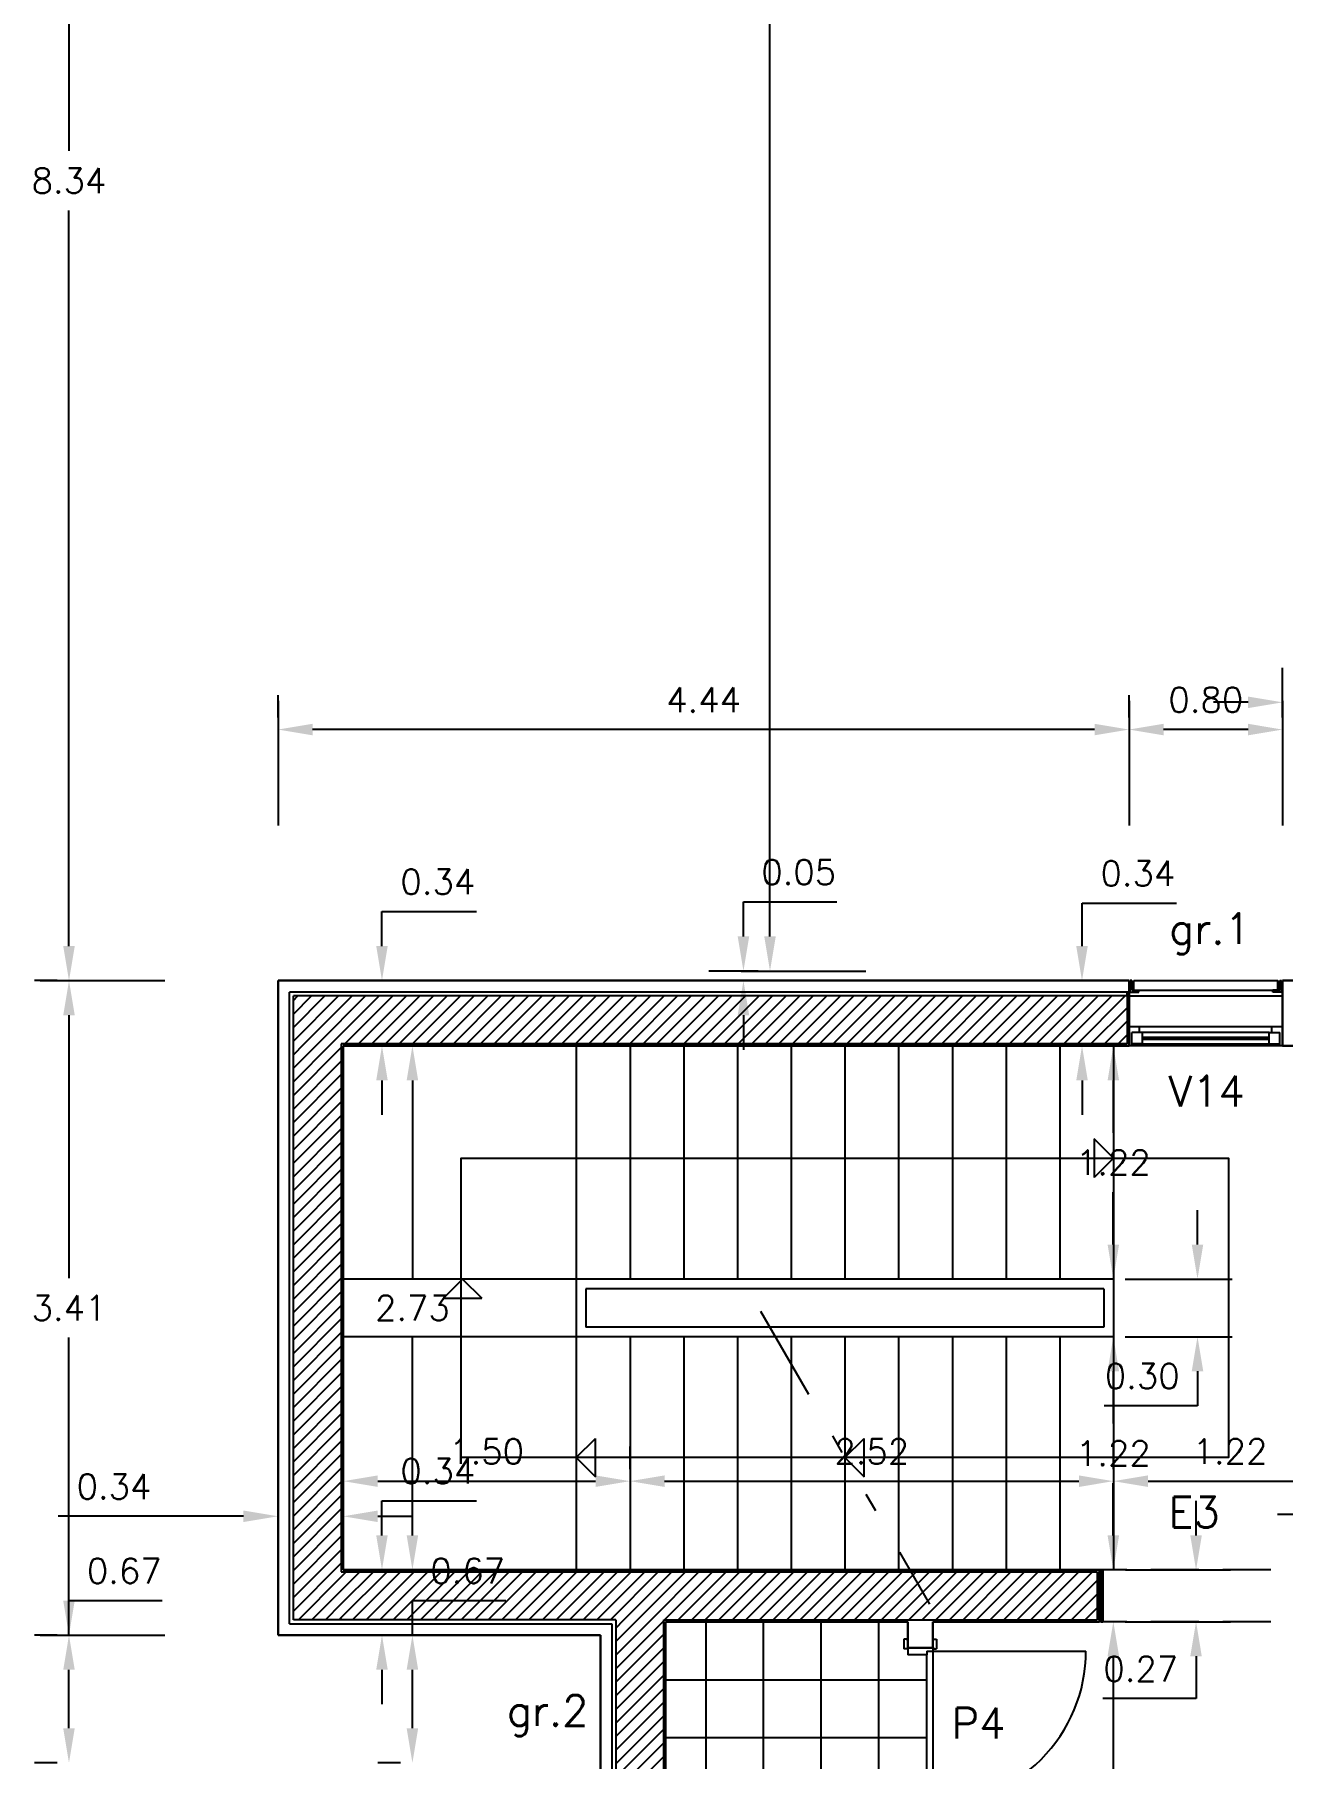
# Model space of a CAD drawing. Extents: x 19.8 to 90.6, y 5.5 to 74.
# Drawn here: x 19.97 to 26.48, y 39.54 to 48.52 of the extents above; entities that cross this region are included whole.
import ezdxf

# ---------------------------------------------------------------- set-up
doc = ezdxf.new("R2010")
doc.units = 0
doc.header["$MEASUREMENT"] = 0
for name, pattern in [('1st floor plan$0$Divide', [1.25, 0.5, -0.25, 0, -0.25, 0, -0.25]), ('1st floor plan$0$Hidden', [0.375, 0.25, -0.125]), ('Default', [0]), ('Solid', [0])]:
    doc.linetypes.add(name, pattern=pattern)
doc.layers.get('DEFPOINTS').update_dxf_attribs({"linetype": 'Solid'})
for name, color, linetype in [('1st floor plan$0$1FIN', 15, 'Continuous'), ('1st floor plan$0$2FIN', 7, 'Continuous'), ('1st floor plan$0$CAIX', 52, 'Continuous'), ('1st floor plan$0$ESTR', 92, 'Continuous'), ('1st floor plan$0$Hatch', 15, 'Continuous'), ('Dimensions (COTAS)', 212, 'Solid'), ('Text O', 212, 'Default'), ('VAO', 132, 'Default'), ('Xref_Plan', 7, 'Continuous')]:
    doc.layers.add(name, color=color, linetype=linetype)
doc.layers.add('1st floor plan$0$Partitions', color=7, linetype='Continuous', lineweight=30)
doc.layers.add('PAVM', color=8, linetype='Continuous', plot=False)
doc.styles.add('Simplex', font='SIMPLEX.SHX')
doc.dimstyles.get("Standard").update_dxf_attribs({"dimtxt": 0.13, "dimasz": 0.18, "dimexe": 0.18, "dimexo": 0.0625, "dimgap": 0.09, "dimtad": 1, "dimtih": 1, "dimtoh": 1, "dimzin": 0, "dimdsep": 46, "dimtxsty": 'Simplex', "dimcen": 0.09, "dimadec": 0, "dimazin": 0, "dimtfac": 1, "dimtofl": 0, "dimtmove": 0, "dimatfit": 3, "dimfxl": 1, "dimtolj": 1, "dimtzin": 0, "dimarcsym": 0})

# ---------------------------------------------------------------- blocks, each defined once
blk = doc.blocks.new('*D83')
at = {"layer": 'DEFPOINTS', "color": 0}
for p in [(23.6671, 43.5921), (23.8055, 43.642), (23.8055, 43.5921)]:
    blk.add_point(p, dxfattribs=at)
at = {"layer": 'Dimensions (COTAS)', "color": 0, "lineweight": -2}
for p, q in [((23.6671, 43.822), (23.6671, 44.002)), ((23.6671, 44.002), (24.1533, 44.002)), ((23.743, 43.642), (23.4871, 43.642)), ((23.743, 43.5921), (23.4871, 43.5921)), ((23.6671, 43.4121), (23.6671, 43.2321))]:
    blk.add_line(p, q, dxfattribs=at)
at = {"layer": 'Dimensions (COTAS)', "color": 0}
for points in [[(23.6371, 43.822), (23.6971, 43.822), (23.6671, 43.642)], [(23.6371, 43.4121), (23.6971, 43.4121), (23.6671, 43.5921)]]:
    blk.add_solid(points, dxfattribs=at)
at = {"layer": 'Dimensions (COTAS)', "color": 0, "insert": (23.9552, 44.157), "char_height": 0.13, "attachment_point": 5, "style": 'Simplex'}
blk.add_mtext('\\A1;0.05', dxfattribs=at)
blk = doc.blocks.new('L')
at = {"color": 0}
blk.add_line((0, 0.15), (0, -0.5), dxfattribs=at)
blk = doc.blocks.new('*D85')
at = {"layer": 'DEFPOINTS', "color": 0}
for p in [(23.076, 40.9845), (25.596, 40.9845), (25.596, 40.9845)]:
    blk.add_point(p, dxfattribs=at)
at = {"layer": 'Dimensions (COTAS)', "color": 0, "lineweight": -2}
for p, q in [((23.076, 41.047), (23.076, 41.1645)), ((25.596, 41.047), (25.596, 41.1645)), ((23.256, 40.9845), (25.416, 40.9845))]:
    blk.add_line(p, q, dxfattribs=at)
at = {"layer": 'Dimensions (COTAS)', "color": 0}
for points in [[(23.256, 41.0145), (23.256, 40.9545), (23.076, 40.9845)], [(25.416, 41.0145), (25.416, 40.9545), (25.596, 40.9845)]]:
    blk.add_solid(points, dxfattribs=at)
at = {"layer": 'Dimensions (COTAS)', "color": 0, "insert": (24.336, 41.1395), "char_height": 0.13, "attachment_point": 5, "style": 'Simplex'}
blk.add_mtext('\\A1;2.52', dxfattribs=at)
blk = doc.blocks.new('*D86')
at = {"layer": 'DEFPOINTS', "color": 0}
for p in [(21.241, 44.9), (21.241, 44.9), (25.6773, 44.9)]:
    blk.add_point(p, dxfattribs=at)
at = {"layer": 'Dimensions (COTAS)', "color": 0, "lineweight": -2}
for p, q in [((21.241, 44.9625), (21.241, 45.08)), ((25.6773, 44.9625), (25.6773, 45.08)), ((25.4973, 44.9), (21.421, 44.9))]:
    blk.add_line(p, q, dxfattribs=at)
at = {"layer": 'Dimensions (COTAS)', "color": 0}
for points in [[(21.421, 44.93), (21.421, 44.87), (21.241, 44.9)], [(25.4973, 44.93), (25.4973, 44.87), (25.6773, 44.9)]]:
    blk.add_solid(points, dxfattribs=at)
at = {"layer": 'Dimensions (COTAS)', "color": 0, "insert": (23.4591, 45.055), "char_height": 0.13, "attachment_point": 5, "style": 'Simplex'}
blk.add_mtext('\\A1;4.44', dxfattribs=at)
blk = doc.blocks.new('*D89')
at = {"layer": 'DEFPOINTS', "color": 0}
for p in [(21.9416, 43.2521), (21.9416, 43.2521), (21.9416, 40.5221)]:
    blk.add_point(p, dxfattribs=at)
at = {"layer": 'Dimensions (COTAS)', "color": 0, "lineweight": -2}
for p, q in [((21.8791, 43.2521), (21.7616, 43.2521)), ((21.9416, 43.0721), (21.9416, 42.0421)), ((21.9416, 40.7021), (21.9416, 41.7321)), ((21.8791, 40.5221), (21.7616, 40.5221))]:
    blk.add_line(p, q, dxfattribs=at)
at = {"layer": 'Dimensions (COTAS)', "color": 0}
for points in [[(21.9116, 43.0721), (21.9716, 43.0721), (21.9416, 43.2521)], [(21.9116, 40.7021), (21.9716, 40.7021), (21.9416, 40.5221)]]:
    blk.add_solid(points, dxfattribs=at)
at = {"layer": 'Dimensions (COTAS)', "color": 0, "insert": (21.9416, 41.8871), "char_height": 0.13, "attachment_point": 5, "style": 'Simplex'}
blk.add_mtext('\\A1;2.73', dxfattribs=at)
blk = doc.blocks.new('*D90')
at = {"layer": 'DEFPOINTS', "color": 0}
for p in [(20.1514, 43.5921), (20.1514, 43.5921), (20.1514, 40.1821)]:
    blk.add_point(p, dxfattribs=at)
at = {"layer": 'Dimensions (COTAS)', "color": 0, "lineweight": -2}
for p, q in [((20.0889, 43.5921), (19.9714, 43.5921)), ((20.1514, 43.4121), (20.1514, 42.0421)), ((20.1514, 40.3621), (20.1514, 41.7321)), ((20.0889, 40.1821), (19.9714, 40.1821))]:
    blk.add_line(p, q, dxfattribs=at)
at = {"layer": 'Dimensions (COTAS)', "color": 0}
for points in [[(20.1214, 43.4121), (20.1814, 43.4121), (20.1514, 43.5921)], [(20.1214, 40.3621), (20.1814, 40.3621), (20.1514, 40.1821)]]:
    blk.add_solid(points, dxfattribs=at)
at = {"layer": 'Dimensions (COTAS)', "color": 0, "insert": (20.1514, 41.8871), "char_height": 0.13, "attachment_point": 5, "style": 'Simplex'}
blk.add_mtext('\\A1;3.41', dxfattribs=at)
blk = doc.blocks.new('*D92')
at = {"layer": 'DEFPOINTS', "color": 0}
for p in [(21.241, 40.9845), (21.581, 40.9845), (21.581, 40.8015)]:
    blk.add_point(p, dxfattribs=at)
at = {"layer": 'Dimensions (COTAS)', "color": 0, "lineweight": -2}
for p, q in [((21.241, 40.922), (21.241, 40.6215)), ((21.581, 40.922), (21.581, 40.6215)), ((21.061, 40.8015), (20.0948, 40.8015)), ((21.761, 40.8015), (21.941, 40.8015))]:
    blk.add_line(p, q, dxfattribs=at)
at = {"layer": 'Dimensions (COTAS)', "color": 0}
for points in [[(21.061, 40.8315), (21.061, 40.7715), (21.241, 40.8015)], [(21.761, 40.8315), (21.761, 40.7715), (21.581, 40.8015)]]:
    blk.add_solid(points, dxfattribs=at)
at = {"layer": 'Dimensions (COTAS)', "color": 0, "insert": (20.386, 40.9565), "char_height": 0.13, "attachment_point": 5, "style": 'Simplex'}
blk.add_mtext('\\A1;0.34', dxfattribs=at)
blk = doc.blocks.new('*D94')
at = {"layer": 'DEFPOINTS', "color": 0}
for p in [(20.1514, 40.1821), (20.1514, 40.1821), (20.1514, 39.5171)]:
    blk.add_point(p, dxfattribs=at)
at = {"layer": 'Dimensions (COTAS)', "color": 0, "lineweight": -2}
for p, q in [((20.1514, 40.1821), (20.1514, 40.3621)), ((20.1514, 40.3621), (20.6376, 40.3621)), ((20.0889, 40.1821), (19.9714, 40.1821)), ((20.1514, 39.6971), (20.1514, 40.0021)), ((20.0889, 39.5171), (19.9714, 39.5171))]:
    blk.add_line(p, q, dxfattribs=at)
at = {"layer": 'Dimensions (COTAS)', "color": 0}
for points in [[(20.1214, 40.0021), (20.1814, 40.0021), (20.1514, 40.1821)], [(20.1214, 39.6971), (20.1814, 39.6971), (20.1514, 39.5171)]]:
    blk.add_solid(points, dxfattribs=at)
at = {"layer": 'Dimensions (COTAS)', "color": 0, "insert": (20.4395, 40.5171), "char_height": 0.13, "attachment_point": 5, "style": 'Simplex'}
blk.add_mtext('\\A1;0.67', dxfattribs=at)
blk = doc.blocks.new('*D97')
at = {"layer": 'DEFPOINTS', "color": 0}
for p in [(21.9416, 40.1821), (21.9416, 40.1821), (21.9416, 39.5171)]:
    blk.add_point(p, dxfattribs=at)
at = {"layer": 'Dimensions (COTAS)', "color": 0, "lineweight": -2}
for p, q in [((21.9416, 40.1821), (21.9416, 40.3621)), ((21.9416, 40.3621), (22.4277, 40.3621)), ((21.8791, 40.1821), (21.7616, 40.1821)), ((21.9416, 39.6971), (21.9416, 40.0021)), ((21.8791, 39.5171), (21.7616, 39.5171))]:
    blk.add_line(p, q, dxfattribs=at)
at = {"layer": 'Dimensions (COTAS)', "color": 0}
for points in [[(21.9116, 40.0021), (21.9716, 40.0021), (21.9416, 40.1821)], [(21.9116, 39.6971), (21.9716, 39.6971), (21.9416, 39.5171)]]:
    blk.add_solid(points, dxfattribs=at)
at = {"layer": 'Dimensions (COTAS)', "color": 0, "insert": (22.2297, 40.5171), "char_height": 0.13, "attachment_point": 5, "style": 'Simplex'}
blk.add_mtext('\\A1;0.67', dxfattribs=at)
blk = doc.blocks.new('*D98')
at = {"layer": 'DEFPOINTS', "color": 0}
for p in [(21.581, 40.9845), (23.076, 40.9845), (23.076, 40.9845)]:
    blk.add_point(p, dxfattribs=at)
at = {"layer": 'Dimensions (COTAS)', "color": 0, "lineweight": -2}
for p, q in [((21.581, 41.047), (21.581, 41.1645)), ((23.076, 41.047), (23.076, 41.1645)), ((21.761, 40.9845), (22.896, 40.9845))]:
    blk.add_line(p, q, dxfattribs=at)
at = {"layer": 'Dimensions (COTAS)', "color": 0}
for points in [[(21.761, 41.0145), (21.761, 40.9545), (21.581, 40.9845)], [(22.896, 41.0145), (22.896, 40.9545), (23.076, 40.9845)]]:
    blk.add_solid(points, dxfattribs=at)
at = {"layer": 'Dimensions (COTAS)', "color": 0, "insert": (22.3285, 41.1395), "char_height": 0.13, "attachment_point": 5, "style": 'Simplex'}
blk.add_mtext('\\A1;1.50', dxfattribs=at)
blk = doc.blocks.new('*D99')
at = {"layer": 'DEFPOINTS', "color": 0}
for p in [(21.7829, 40.5221), (21.9416, 40.5221), (21.9416, 40.1821)]:
    blk.add_point(p, dxfattribs=at)
at = {"layer": 'Dimensions (COTAS)', "color": 0, "lineweight": -2}
for p, q in [((21.7829, 40.7021), (21.7829, 40.8821)), ((21.7829, 40.8821), (22.2753, 40.8821)), ((21.8791, 40.5221), (21.6029, 40.5221)), ((21.8791, 40.1821), (21.6029, 40.1821)), ((21.7829, 40.0021), (21.7829, 39.8221))]:
    blk.add_line(p, q, dxfattribs=at)
at = {"layer": 'Dimensions (COTAS)', "color": 0}
for points in [[(21.7529, 40.7021), (21.8129, 40.7021), (21.7829, 40.5221)], [(21.7529, 40.0021), (21.8129, 40.0021), (21.7829, 40.1821)]]:
    blk.add_solid(points, dxfattribs=at)
at = {"layer": 'Dimensions (COTAS)', "color": 0, "insert": (22.0741, 41.0371), "char_height": 0.13, "attachment_point": 5, "style": 'Simplex'}
blk.add_mtext('\\A1;0.34', dxfattribs=at)
blk = doc.blocks.new('*D100')
at = {"layer": 'DEFPOINTS', "color": 0}
for p in [(20.1514, 51.927), (20.1514, 51.927), (20.1514, 43.5921)]:
    blk.add_point(p, dxfattribs=at)
at = {"layer": 'Dimensions (COTAS)', "color": 0, "lineweight": -2}
for p, q in [((20.0889, 51.927), (19.9714, 51.927)), ((20.1514, 51.747), (20.1514, 47.9146)), ((20.1514, 43.7721), (20.1514, 47.6046)), ((20.0889, 43.5921), (19.9714, 43.5921))]:
    blk.add_line(p, q, dxfattribs=at)
at = {"layer": 'Dimensions (COTAS)', "color": 0}
for points in [[(20.1214, 51.747), (20.1814, 51.747), (20.1514, 51.927)], [(20.1214, 43.7721), (20.1814, 43.7721), (20.1514, 43.5921)]]:
    blk.add_solid(points, dxfattribs=at)
at = {"layer": 'Dimensions (COTAS)', "color": 0, "insert": (20.1514, 47.7596), "char_height": 0.13, "attachment_point": 5, "style": 'Simplex'}
blk.add_mtext('\\A1;8.34', dxfattribs=at)
blk = doc.blocks.new('*D101')
at = {"layer": 'DEFPOINTS', "color": 0}
for p in [(23.8055, 54.2871), (23.8055, 54.2871), (23.8055, 43.642)]:
    blk.add_point(p, dxfattribs=at)
at = {"layer": 'Dimensions (COTAS)', "color": 0, "lineweight": -2}
for p, q in [((23.743, 54.2871), (23.6255, 54.2871)), ((23.8055, 54.1071), (23.8055, 49.1195)), ((23.8055, 43.822), (23.8055, 48.8095)), ((23.868, 43.642), (23.9855, 43.642))]:
    blk.add_line(p, q, dxfattribs=at)
at = {"layer": 'Dimensions (COTAS)', "color": 0}
for points in [[(23.7755, 54.1071), (23.8355, 54.1071), (23.8055, 54.2871)], [(23.7755, 43.822), (23.8355, 43.822), (23.8055, 43.642)]]:
    blk.add_solid(points, dxfattribs=at)
at = {"layer": 'Dimensions (COTAS)', "color": 0, "insert": (23.8055, 48.9645), "char_height": 0.13, "attachment_point": 5, "style": 'Simplex'}
blk.add_mtext('\\A1;10.65', dxfattribs=at)
blk = doc.blocks.new('*D102')
at = {"layer": 'DEFPOINTS', "color": 0}
for p in [(21.7829, 43.5921), (21.9416, 43.5921), (21.9416, 43.2521)]:
    blk.add_point(p, dxfattribs=at)
at = {"layer": 'Dimensions (COTAS)', "color": 0, "lineweight": -2}
for p, q in [((21.7829, 43.7721), (21.7829, 43.9521)), ((21.7829, 43.9521), (22.2753, 43.9521)), ((21.8791, 43.5921), (21.6029, 43.5921)), ((21.8791, 43.2521), (21.6029, 43.2521)), ((21.7829, 43.0721), (21.7829, 42.8921))]:
    blk.add_line(p, q, dxfattribs=at)
at = {"layer": 'Dimensions (COTAS)', "color": 0}
for points in [[(21.7529, 43.7721), (21.8129, 43.7721), (21.7829, 43.5921)], [(21.7529, 43.0721), (21.8129, 43.0721), (21.7829, 43.2521)]]:
    blk.add_solid(points, dxfattribs=at)
at = {"layer": 'Dimensions (COTAS)', "color": 0, "insert": (22.0741, 44.1071), "char_height": 0.13, "attachment_point": 5, "style": 'Simplex'}
blk.add_mtext('\\A1;0.34', dxfattribs=at)
blk = doc.blocks.new('*D105')
at = {"layer": 'DEFPOINTS', "color": 0}
for p in [(25.5952, 41.7371), (25.5952, 41.7371), (25.596, 40.5221)]:
    blk.add_point(p, dxfattribs=at)
at = {"layer": 'Dimensions (COTAS)', "color": 0, "lineweight": -2}
for p, q in [((25.5327, 41.7371), (25.4152, 41.7371)), ((25.5952, 41.5571), (25.5952, 41.2846)), ((25.5952, 40.7021), (25.5952, 40.9746)), ((25.5335, 40.5221), (25.4152, 40.5221))]:
    blk.add_line(p, q, dxfattribs=at)
at = {"layer": 'Dimensions (COTAS)', "color": 0}
for points in [[(25.5652, 41.5571), (25.6252, 41.5571), (25.5952, 41.7371)], [(25.5652, 40.7021), (25.6252, 40.7021), (25.5952, 40.5221)]]:
    blk.add_solid(points, dxfattribs=at)
at = {"layer": 'Dimensions (COTAS)', "color": 0, "insert": (25.5952, 41.1296), "char_height": 0.13, "attachment_point": 5, "style": 'Simplex'}
blk.add_mtext('\\A1;1.22', dxfattribs=at)
blk = doc.blocks.new('*D106')
at = {"layer": 'DEFPOINTS', "color": 0}
for p in [(25.5952, 42.0371), (26.034, 42.0371), (25.5952, 41.7371)]:
    blk.add_point(p, dxfattribs=at)
at = {"layer": 'Dimensions (COTAS)', "color": 0, "lineweight": -2}
for p, q in [((26.034, 42.2171), (26.034, 42.3971)), ((25.6577, 42.0371), (26.214, 42.0371)), ((25.6577, 41.7371), (26.214, 41.7371)), ((26.034, 41.5571), (26.034, 41.3771)), ((26.034, 41.3771), (25.5478, 41.3771))]:
    blk.add_line(p, q, dxfattribs=at)
at = {"layer": 'Dimensions (COTAS)', "color": 0}
for points in [[(26.004, 42.2171), (26.064, 42.2171), (26.034, 42.0371)], [(26.004, 41.5571), (26.064, 41.5571), (26.034, 41.7371)]]:
    blk.add_solid(points, dxfattribs=at)
at = {"layer": 'Dimensions (COTAS)', "color": 0, "insert": (25.7459, 41.5321), "char_height": 0.13, "attachment_point": 5, "style": 'Simplex'}
blk.add_mtext('\\A1;0.30', dxfattribs=at)
blk = doc.blocks.new('*D123')
at = {"layer": 'DEFPOINTS', "color": 0}
for p in [(25.596, 40.9845), (26.811, 40.9845), (26.811, 40.9845)]:
    blk.add_point(p, dxfattribs=at)
at = {"layer": 'Dimensions (COTAS)', "color": 0, "lineweight": -2}
for p, q in [((25.596, 41.047), (25.596, 41.1645)), ((26.811, 41.047), (26.811, 41.1645)), ((25.776, 40.9845), (26.631, 40.9845))]:
    blk.add_line(p, q, dxfattribs=at)
at = {"layer": 'Dimensions (COTAS)', "color": 0}
for points in [[(25.776, 41.0145), (25.776, 40.9545), (25.596, 40.9845)], [(26.631, 41.0145), (26.631, 40.9545), (26.811, 40.9845)]]:
    blk.add_solid(points, dxfattribs=at)
at = {"layer": 'Dimensions (COTAS)', "color": 0, "insert": (26.2035, 41.1395), "char_height": 0.13, "attachment_point": 5, "style": 'Simplex'}
blk.add_mtext('\\A1;1.22', dxfattribs=at)
blk = doc.blocks.new('*D125')
at = {"layer": 'DEFPOINTS', "color": 0}
for p in [(25.5952, 40.2521), (25.5952, 40.2521), (25.5952, 38.0737)]:
    blk.add_point(p, dxfattribs=at)
at = {"layer": 'Dimensions (COTAS)', "color": 0, "lineweight": -2}
for p, q in [((25.5327, 40.2521), (25.4152, 40.2521)), ((25.5952, 40.0721), (25.5952, 39.3179)), ((25.5952, 38.2537), (25.5952, 39.0079)), ((25.5327, 38.0737), (25.4152, 38.0737))]:
    blk.add_line(p, q, dxfattribs=at)
at = {"layer": 'Dimensions (COTAS)', "color": 0}
for points in [[(25.5652, 40.0721), (25.6252, 40.0721), (25.5952, 40.2521)], [(25.5652, 38.2537), (25.6252, 38.2537), (25.5952, 38.0737)]]:
    blk.add_solid(points, dxfattribs=at)
at = {"layer": 'Dimensions (COTAS)', "color": 0, "insert": (25.5952, 39.1629), "char_height": 0.13, "attachment_point": 5, "style": 'Simplex'}
blk.add_mtext('\\A1;2.18', dxfattribs=at)
blk = doc.blocks.new('PD80-13')
at = {"color": 0}
for p, q in [((0, 0), (0, 0.7989)), ((1.6, 0), (1.6, 0.7989)), ((-0.0619, 0.005), (-0.0619, 0.02)), ((-0.0619, 0.02), (-0.0119, 0.02)), ((-0.0619, 0.005), (-0.0569, 0.005)), ((-0.0569, 0), (-0.0569, 0.005)), ((-0.0169, 0), (-0.0169, 0.005)), ((-0.0169, 0.005), (-0.0119, 0.005)), ((-0.0169, 0), (0, 0)), ((-0.0119, 0.005), (-0.0119, 0.02)), ((0, -0.03), (0, 0)), ((0, 0), (0.8, 0)), ((1.6, 0), (0.8, 0)), ((1.6, -0.03), (1.6, 0)), ((1.6169, 0), (1.6, 0)), ((1.6619, 0.02), (1.6119, 0.02)), ((1.6119, 0.005), (1.6119, 0.02)), ((1.6169, 0.005), (1.6119, 0.005)), ((1.6169, 0), (1.6169, 0.005)), ((1.6619, 0.005), (1.6569, 0.005)), ((1.6569, 0), (1.6569, 0.005)), ((1.6619, 0.005), (1.6619, 0.02)), ((0, -0.03), (0.02, -0.03)), ((0.02, -0.03), (0.02, -0.13)), ((0.8, -0.03), (0.02, -0.03)), ((0.8, 0), (0.8, -0.03)), ((0.8, 0), (0.8, -0.03)), ((0.8, -0.03), (1.58, -0.03)), ((1.58, -0.03), (1.58, -0.13)), ((1.6, -0.03), (1.58, -0.03)), ((-0.0619, -0.135), (-0.0619, -0.15)), ((-0.0619, -0.135), (-0.0569, -0.135)), ((-0.0619, -0.15), (-0.0119, -0.15)), ((-0.0569, -0.13), (-0.0569, -0.135)), ((-0.0169, -0.13), (-0.0169, -0.135)), ((-0.0169, -0.13), (0.02, -0.13)), ((-0.0169, -0.135), (-0.0119, -0.135)), ((-0.0119, -0.135), (-0.0119, -0.15)), ((1.6169, -0.13), (1.58, -0.13)), ((1.6169, -0.135), (1.6119, -0.135)), ((1.6119, -0.135), (1.6119, -0.15)), ((1.6619, -0.15), (1.6119, -0.15)), ((1.6169, -0.13), (1.6169, -0.135)), ((1.6569, -0.13), (1.6569, -0.135)), ((1.6619, -0.135), (1.6569, -0.135)), ((1.6619, -0.135), (1.6619, -0.15))]:
    blk.add_line(p, q, dxfattribs=at)
for centre, start, end in [((0, 0), 360, 90), ((1.6, 0), 90, 180)]:
    blk.add_arc(centre, 0.7989, start, end, dxfattribs=at)
blk = doc.blocks.new('*D126')
at = {"layer": 'DEFPOINTS', "color": 0}
for p in [(25.596, 40.5221), (26.0264, 40.5221), (25.5952, 40.2521)]:
    blk.add_point(p, dxfattribs=at)
at = {"layer": 'Dimensions (COTAS)', "color": 0, "lineweight": -2}
for p, q in [((26.0264, 40.7021), (26.0264, 40.8821)), ((25.6585, 40.5221), (26.2064, 40.5221)), ((25.6577, 40.2521), (26.2064, 40.2521)), ((26.0264, 40.0721), (26.0264, 39.8516)), ((26.0264, 39.8516), (25.5403, 39.8516))]:
    blk.add_line(p, q, dxfattribs=at)
at = {"layer": 'Dimensions (COTAS)', "color": 0}
for points in [[(25.9964, 40.7021), (26.0564, 40.7021), (26.0264, 40.5221)], [(25.9964, 40.0721), (26.0564, 40.0721), (26.0264, 40.2521)]]:
    blk.add_solid(points, dxfattribs=at)
at = {"layer": 'Dimensions (COTAS)', "color": 0, "insert": (25.7384, 40.0066), "char_height": 0.13, "attachment_point": 5, "style": 'Simplex'}
blk.add_mtext('\\A1;0.27', dxfattribs=at)
blk = doc.blocks.new('*D130')
at = {"layer": 'DEFPOINTS', "color": 0}
for p in [(26.811, 40.9845), (27.071, 40.9845), (27.071, 40.8113)]:
    blk.add_point(p, dxfattribs=at)
at = {"layer": 'Dimensions (COTAS)', "color": 0, "lineweight": -2}
for p, q in [((26.811, 40.922), (26.811, 40.6313)), ((27.071, 40.922), (27.071, 40.6313)), ((26.631, 40.8113), (26.451, 40.8113)), ((27.251, 40.8113), (28.211, 40.8113))]:
    blk.add_line(p, q, dxfattribs=at)
at = {"layer": 'Dimensions (COTAS)', "color": 0}
for points in [[(26.631, 40.8413), (26.631, 40.7813), (26.811, 40.8113)], [(27.251, 40.8413), (27.251, 40.7813), (27.071, 40.8113)]]:
    blk.add_solid(points, dxfattribs=at)
at = {"layer": 'Dimensions (COTAS)', "color": 0, "insert": (27.926, 40.9663), "char_height": 0.13, "attachment_point": 5, "style": 'Simplex'}
blk.add_mtext('\\A1;0.26', dxfattribs=at)
blk = doc.blocks.new('*D153')
at = {"layer": 'DEFPOINTS', "color": 0}
for p in [(25.6773, 44.9), (25.6773, 44.9), (26.4773, 44.9)]:
    blk.add_point(p, dxfattribs=at)
at = {"layer": 'Dimensions (COTAS)', "color": 0, "lineweight": -2}
for p, q in [((25.6773, 44.9625), (25.6773, 45.08)), ((26.4773, 44.9625), (26.4773, 45.08)), ((26.2973, 44.9), (25.8573, 44.9))]:
    blk.add_line(p, q, dxfattribs=at)
at = {"layer": 'Dimensions (COTAS)', "color": 0}
for points in [[(25.8573, 44.93), (25.8573, 44.87), (25.6773, 44.9)], [(26.2973, 44.93), (26.2973, 44.87), (26.4773, 44.9)]]:
    blk.add_solid(points, dxfattribs=at)
at = {"layer": 'Dimensions (COTAS)', "color": 0, "insert": (26.0773, 45.055), "char_height": 0.13, "attachment_point": 5, "style": 'Simplex'}
blk.add_mtext('\\A1;0.80', dxfattribs=at)
blk = doc.blocks.new('*D154')
at = {"layer": 'DEFPOINTS', "color": 0}
for p in [(26.4773, 45.0419), (26.4773, 44.9), (28.7266, 44.9)]:
    blk.add_point(p, dxfattribs=at)
at = {"layer": 'Dimensions (COTAS)', "color": 0, "lineweight": -2}
for p, q in [((26.4773, 44.9625), (26.4773, 45.2219)), ((28.7266, 44.9625), (28.7266, 45.2219)), ((26.2973, 45.0419), (26.1173, 45.0419)), ((28.9066, 45.0419), (29.0866, 45.0419))]:
    blk.add_line(p, q, dxfattribs=at)
at = {"layer": 'Dimensions (COTAS)', "color": 0}
for points in [[(26.2973, 45.0719), (26.2973, 45.0119), (26.4773, 45.0419)], [(28.9066, 45.0719), (28.9066, 45.0119), (28.7266, 45.0419)]]:
    blk.add_solid(points, dxfattribs=at)
at = {"layer": 'Dimensions (COTAS)', "color": 0, "insert": (26.8709, 45.1969), "char_height": 0.13, "attachment_point": 5, "style": 'Simplex'}
blk.add_mtext('\\A1;2.25', dxfattribs=at)
blk = doc.blocks.new('*D155')
at = {"layer": 'DEFPOINTS', "color": 0}
for p in [(25.5952, 43.2521), (25.5952, 43.2521), (25.5952, 42.0371)]:
    blk.add_point(p, dxfattribs=at)
at = {"layer": 'Dimensions (COTAS)', "color": 0, "lineweight": -2}
for p, q in [((25.5327, 43.2521), (25.4152, 43.2521)), ((25.5952, 43.0721), (25.5952, 42.7996)), ((25.5952, 42.2171), (25.5952, 42.4896)), ((25.5327, 42.0371), (25.4152, 42.0371))]:
    blk.add_line(p, q, dxfattribs=at)
at = {"layer": 'Dimensions (COTAS)', "color": 0}
for points in [[(25.5652, 43.0721), (25.6252, 43.0721), (25.5952, 43.2521)], [(25.5652, 42.2171), (25.6252, 42.2171), (25.5952, 42.0371)]]:
    blk.add_solid(points, dxfattribs=at)
at = {"layer": 'Dimensions (COTAS)', "color": 0, "insert": (25.5952, 42.6446), "char_height": 0.13, "attachment_point": 5, "style": 'Simplex'}
blk.add_mtext('\\A1;1.22', dxfattribs=at)
blk = doc.blocks.new('*D156')
at = {"layer": 'DEFPOINTS', "color": 0}
for p in [(25.432, 43.5921), (25.5952, 43.5921), (25.5952, 43.2521)]:
    blk.add_point(p, dxfattribs=at)
at = {"layer": 'Dimensions (COTAS)', "color": 0, "lineweight": -2}
for p, q in [((25.432, 43.7721), (25.432, 43.9954)), ((25.432, 43.9954), (25.9244, 43.9954)), ((25.5327, 43.5921), (25.252, 43.5921)), ((25.5327, 43.2521), (25.252, 43.2521)), ((25.432, 43.0721), (25.432, 42.8921))]:
    blk.add_line(p, q, dxfattribs=at)
at = {"layer": 'Dimensions (COTAS)', "color": 0}
for points in [[(25.402, 43.7721), (25.462, 43.7721), (25.432, 43.5921)], [(25.402, 43.0721), (25.462, 43.0721), (25.432, 43.2521)]]:
    blk.add_solid(points, dxfattribs=at)
at = {"layer": 'Dimensions (COTAS)', "color": 0, "insert": (25.7232, 44.1504), "char_height": 0.13, "attachment_point": 5, "style": 'Simplex'}
blk.add_mtext('\\A1;0.34', dxfattribs=at)
blk = doc.blocks.new('*X436')
at = {"color": 0, "linetype": 'ByBlock'}
for p, q in [((-25.0173, -2.8849), (-24.7792, -2.6468)), ((-25.0173, -2.8141), (-24.8499, -2.6468)), ((-25.0173, -2.7434), (-24.9206, -2.6468)), ((-25.0173, -2.6727), (-24.9913, -2.6468)), ((-24.9585, -2.8968), (-24.7085, -2.6468)), ((-24.8878, -2.8968), (-24.6378, -2.6468)), ((-24.8171, -2.8968), (-24.5671, -2.6468)), ((-24.7464, -2.8968), (-24.4964, -2.6468)), ((-24.6757, -2.8968), (-24.4257, -2.6468)), ((-24.605, -2.8968), (-24.355, -2.6468)), ((-24.5342, -2.8968), (-24.2842, -2.6468)), ((-24.4635, -2.8968), (-24.2135, -2.6468)), ((-24.3928, -2.8968), (-24.1428, -2.6468)), ((-24.3221, -2.8968), (-24.0721, -2.6468)), ((-24.2514, -2.8968), (-24.0014, -2.6468)), ((-24.1807, -2.8968), (-23.9307, -2.6468)), ((-24.11, -2.8968), (-23.86, -2.6468)), ((-24.0393, -2.8968), (-23.7893, -2.6468)), ((-23.9686, -2.8968), (-23.7186, -2.6468)), ((-23.8978, -2.8968), (-23.6478, -2.6468)), ((-23.8271, -2.8968), (-23.5771, -2.6468)), ((-23.7564, -2.8968), (-23.5064, -2.6468)), ((-23.6857, -2.8968), (-23.4357, -2.6468)), ((-23.615, -2.8968), (-23.365, -2.6468)), ((-23.5443, -2.8968), (-23.2943, -2.6468)), ((-23.4736, -2.8968), (-23.2236, -2.6468)), ((-23.4029, -2.8968), (-23.1529, -2.6468)), ((-23.3322, -2.8968), (-23.0822, -2.6468)), ((-23.2615, -2.8968), (-23.0115, -2.6468)), ((-23.1907, -2.8968), (-22.9407, -2.6468)), ((-23.12, -2.8968), (-22.87, -2.6468)), ((-23.0493, -2.8968), (-22.7993, -2.6468)), ((-22.9786, -2.8968), (-22.7286, -2.6468)), ((-22.9079, -2.8968), (-22.6579, -2.6468)), ((-22.8372, -2.8968), (-22.5872, -2.6468)), ((-22.7665, -2.8968), (-22.5165, -2.6468)), ((-22.6958, -2.8968), (-22.4458, -2.6468)), ((-22.6251, -2.8968), (-22.3751, -2.6468)), ((-22.5543, -2.8968), (-22.3043, -2.6468)), ((-22.4836, -2.8968), (-22.2336, -2.6468)), ((-22.4129, -2.8968), (-22.1629, -2.6468)), ((-22.3422, -2.8968), (-22.0922, -2.6468)), ((-22.2715, -2.8968), (-22.0215, -2.6468)), ((-22.2008, -2.8968), (-21.9508, -2.6468)), ((-22.1301, -2.8968), (-21.8801, -2.6468)), ((-22.0594, -2.8968), (-21.8094, -2.6468)), ((-21.9887, -2.8968), (-21.7387, -2.6468)), ((-21.918, -2.8968), (-21.668, -2.6468)), ((-21.8472, -2.8968), (-21.5972, -2.6468)), ((-21.7765, -2.8968), (-21.5265, -2.6468)), ((-21.7058, -2.8968), (-21.4558, -2.6468)), ((-21.6351, -2.8968), (-21.3851, -2.6468)), ((-21.5644, -2.8968), (-21.3144, -2.6468)), ((-21.4937, -2.8968), (-21.2437, -2.6468)), ((-21.423, -2.8968), (-21.173, -2.6468)), ((-21.3523, -2.8968), (-21.1023, -2.6468)), ((-21.2816, -2.8968), (-21.0773, -2.6925)), ((-21.2108, -2.8968), (-21.0773, -2.7632)), ((-21.1401, -2.8968), (-21.0773, -2.8339))]:
    blk.add_line(p, q, dxfattribs=at)
blk = doc.blocks.new('*X434')
at = {"color": 0, "linetype": 'ByBlock'}
for p, q in [((-25.2673, 0.1178), (-25.0319, 0.3532)), ((-25.2673, 0.1886), (-25.1026, 0.3532)), ((-25.2673, 0.2593), (-25.1733, 0.3532)), ((-25.2673, 0.33), (-25.244, 0.3532)), ((-25.2112, 0.1032), (-24.9612, 0.3532)), ((-25.1405, 0.1032), (-24.8905, 0.3532)), ((-25.0698, 0.1032), (-24.8198, 0.3532)), ((-24.9991, 0.1032), (-24.7491, 0.3532)), ((-24.9284, 0.1032), (-24.6784, 0.3532)), ((-24.8576, 0.1032), (-24.6076, 0.3532)), ((-24.7869, 0.1032), (-24.5369, 0.3532)), ((-24.7162, 0.1032), (-24.4662, 0.3532)), ((-24.6455, 0.1032), (-24.3955, 0.3532)), ((-24.5748, 0.1032), (-24.3248, 0.3532)), ((-24.5041, 0.1032), (-24.2541, 0.3532)), ((-24.4334, 0.1032), (-24.1834, 0.3532)), ((-24.3627, 0.1032), (-24.1127, 0.3532)), ((-24.292, 0.1032), (-24.042, 0.3532)), ((-24.2212, 0.1032), (-23.9712, 0.3532)), ((-24.1505, 0.1032), (-23.9005, 0.3532)), ((-24.0798, 0.1032), (-23.8298, 0.3532)), ((-24.0091, 0.1032), (-23.7591, 0.3532)), ((-23.9384, 0.1032), (-23.6884, 0.3532)), ((-23.8677, 0.1032), (-23.6177, 0.3532)), ((-23.797, 0.1032), (-23.547, 0.3532)), ((-23.7263, 0.1032), (-23.4763, 0.3532)), ((-23.6556, 0.1032), (-23.4056, 0.3532)), ((-23.5848, 0.1032), (-23.3348, 0.3532)), ((-23.5141, 0.1032), (-23.2641, 0.3532)), ((-23.4434, 0.1032), (-23.1934, 0.3532)), ((-23.3727, 0.1032), (-23.1227, 0.3532)), ((-23.302, 0.1032), (-23.052, 0.3532)), ((-23.2313, 0.1032), (-22.9813, 0.3532)), ((-23.1606, 0.1032), (-22.9106, 0.3532)), ((-23.0899, 0.1032), (-22.8399, 0.3532)), ((-23.0192, 0.1032), (-22.7692, 0.3532)), ((-22.9485, 0.1032), (-22.6985, 0.3532)), ((-22.8777, 0.1032), (-22.6277, 0.3532)), ((-22.807, 0.1032), (-22.557, 0.3532)), ((-22.7363, 0.1032), (-22.4863, 0.3532)), ((-22.6656, 0.1032), (-22.4156, 0.3532)), ((-22.5949, 0.1032), (-22.3449, 0.3532)), ((-22.5242, 0.1032), (-22.2742, 0.3532)), ((-22.4535, 0.1032), (-22.2035, 0.3532)), ((-22.3828, 0.1032), (-22.1328, 0.3532)), ((-22.3121, 0.1032), (-22.0621, 0.3532)), ((-22.2413, 0.1032), (-21.9913, 0.3532)), ((-22.1706, 0.1032), (-21.9206, 0.3532)), ((-22.0999, 0.1032), (-21.8499, 0.3532)), ((-22.0292, 0.1032), (-21.7792, 0.3532)), ((-21.9585, 0.1032), (-21.7085, 0.3532)), ((-21.8878, 0.1032), (-21.6378, 0.3532)), ((-21.8171, 0.1032), (-21.5671, 0.3532)), ((-21.7464, 0.1032), (-21.4964, 0.3532)), ((-21.6757, 0.1032), (-21.4257, 0.3532)), ((-21.605, 0.1032), (-21.355, 0.3532)), ((-21.5342, 0.1032), (-21.2842, 0.3532)), ((-21.4635, 0.1032), (-21.2135, 0.3532)), ((-21.3928, 0.1032), (-21.1428, 0.3532)), ((-21.3221, 0.1032), (-21.0721, 0.3532)), ((-21.2514, 0.1032), (-21.0014, 0.3532)), ((-21.1807, 0.1032), (-20.9307, 0.3532)), ((-21.11, 0.1032), (-20.921, 0.2922)), ((-21.0393, 0.1032), (-20.921, 0.2215)), ((-20.9686, 0.1032), (-20.921, 0.1507))]:
    blk.add_line(p, q, dxfattribs=at)
blk = doc.blocks.new('*X435')
at = {"color": 0, "linetype": 'ByBlock'}
for p, q in [((-25.2673, -0.0943), (-25.0698, 0.1032)), ((-25.2673, -0.0236), (-25.1405, 0.1032)), ((-25.2673, 0.0471), (-25.2112, 0.1032)), ((-25.2673, -0.165), (-25.0173, 0.085)), ((-25.2673, -0.2357), (-25.0173, 0.0143)), ((-25.2673, -0.3064), (-25.0173, -0.0564)), ((-25.2673, -0.3771), (-25.0173, -0.1271)), ((-25.2673, -0.4478), (-25.0173, -0.1978)), ((-25.2673, -0.5186), (-25.0173, -0.2686)), ((-25.2673, -0.5893), (-25.0173, -0.3393)), ((-25.2673, -0.66), (-25.0173, -0.41)), ((-25.2673, -0.7307), (-25.0173, -0.4807)), ((-25.2673, -0.8014), (-25.0173, -0.5514)), ((-25.2673, -0.8721), (-25.0173, -0.6221)), ((-25.2673, -0.9428), (-25.0173, -0.6928)), ((-25.2673, -1.0135), (-25.0173, -0.7635)), ((-25.2673, -1.0842), (-25.0173, -0.8342)), ((-25.2673, -1.155), (-25.0173, -0.905)), ((-25.2673, -1.2257), (-25.0173, -0.9757)), ((-25.2673, -1.2964), (-25.0173, -1.0464)), ((-25.2673, -1.3671), (-25.0173, -1.1171)), ((-25.2673, -1.4378), (-25.0173, -1.1878)), ((-25.2673, -1.5085), (-25.0173, -1.2585)), ((-25.2673, -1.5792), (-25.0173, -1.3292)), ((-25.2673, -1.6499), (-25.0173, -1.3999)), ((-25.2673, -1.7206), (-25.0173, -1.4706)), ((-25.2673, -1.7913), (-25.0173, -1.5413)), ((-25.2673, -1.8621), (-25.0173, -1.6121)), ((-25.2673, -1.9328), (-25.0173, -1.6828)), ((-25.2673, -2.0035), (-25.0173, -1.7535)), ((-25.2673, -2.0742), (-25.0173, -1.8242)), ((-25.2673, -2.1449), (-25.0173, -1.8949)), ((-25.2673, -2.2156), (-25.0173, -1.9656)), ((-25.2673, -2.2863), (-25.0173, -2.0363)), ((-25.2673, -2.357), (-25.0173, -2.107)), ((-25.2673, -2.4277), (-25.0173, -2.1777)), ((-25.2673, -2.4985), (-25.0173, -2.2485)), ((-25.2673, -2.5692), (-25.0173, -2.3192)), ((-25.2673, -2.6399), (-25.0173, -2.3899)), ((-25.2673, -2.7106), (-25.0173, -2.4606)), ((-25.2673, -2.7813), (-25.0173, -2.5313)), ((-25.2673, -2.852), (-25.0173, -2.602)), ((-25.2413, -2.8968), (-25.0173, -2.6727)), ((-25.1706, -2.8968), (-25.0173, -2.7434)), ((-25.0999, -2.8968), (-25.0173, -2.8141)), ((-25.0292, -2.8968), (-25.0173, -2.8849))]:
    blk.add_line(p, q, dxfattribs=at)
blk = doc.blocks.new('*X437')
at = {"color": 0, "linetype": 'ByBlock'}
for p, q in [((-23.5869, -3.0808), (-23.4029, -2.8968)), ((-23.5869, -3.0101), (-23.4736, -2.8968)), ((-23.5869, -2.9394), (-23.5443, -2.8968)), ((-23.5869, -3.1515), (-23.3369, -2.9015)), ((-23.5869, -3.2222), (-23.3369, -2.9722)), ((-23.5869, -3.293), (-23.3369, -3.043)), ((-23.5869, -3.3637), (-23.3369, -3.1137)), ((-23.5869, -3.4344), (-23.3369, -3.1844)), ((-23.5869, -3.5051), (-23.3369, -3.2551)), ((-23.5869, -3.5758), (-23.3369, -3.3258)), ((-23.5869, -3.6465), (-23.3369, -3.3965)), ((-23.5869, -3.7172), (-23.3369, -3.4672)), ((-23.6569, -3.8579), (-23.3369, -3.5379)), ((-23.6569, -3.9286), (-23.3369, -3.6086)), ((-23.6293, -3.9718), (-23.3369, -3.6794)), ((-23.6569, -3.7872), (-23.5915, -3.7218)), ((-23.5586, -3.9718), (-23.3369, -3.7501)), ((-23.4879, -3.9718), (-23.3369, -3.8208)), ((-23.4172, -3.9718), (-23.3369, -3.8915)), ((-23.3465, -3.9718), (-23.3369, -3.9622))]:
    blk.add_line(p, q, dxfattribs=at)
blk = doc.blocks.new('1st floor plan')
at = {"layer": '1st floor plan$0$1FIN'}
for p, q in [((25.6923, 43.5921), (25.6823, 43.5921)), ((25.6823, 43.5321), (25.6823, 43.5921)), ((25.6923, 43.5421), (25.6923, 43.5921)), ((25.7023, 43.5921), (26.4523, 43.5921)), ((25.7023, 43.5421), (25.7023, 43.5921)), ((26.4523, 43.5421), (26.4523, 43.5921)), ((26.4623, 43.5421), (26.4623, 43.5921)), ((26.4623, 43.5921), (26.4723, 43.5921)), ((26.4723, 43.5321), (26.4723, 43.5921)), ((25.6823, 43.5321), (25.7273, 43.5321)), ((25.6923, 43.5421), (25.7273, 43.5421)), ((25.7273, 43.5421), (26.4273, 43.5421)), ((25.7273, 43.5321), (25.7273, 43.5421)), ((26.4273, 43.5321), (26.4273, 43.5421)), ((26.4623, 43.5421), (26.4273, 43.5421)), ((26.4723, 43.5321), (26.4273, 43.5321)), ((25.521, 40.5221), (25.521, 40.2521)), ((25.531, 40.5221), (25.531, 40.2521))]:
    blk.add_line(p, q, dxfattribs=at)
at = {"layer": '1st floor plan$0$1FIN', "linetype": '1st floor plan$0$Hidden'}
for p, q in [((26.791, 40.5221), (25.541, 40.5221)), ((26.791, 40.2521), (25.541, 40.2521))]:
    blk.add_line(p, q, dxfattribs=at)
at = {"layer": '1st floor plan$0$2FIN'}
for p, q in [((25.6773, 43.5321), (21.301, 43.5321)), ((21.301, 40.2421), (21.301, 43.5321)), ((25.6673, 43.5121), (25.6673, 43.5321)), ((25.6773, 43.5121), (26.4773, 43.5121)), ((22.796, 43.2521), (22.796, 41.7371)), ((23.076, 43.2521), (23.076, 42.0371)), ((23.356, 43.2521), (23.356, 42.0371)), ((23.636, 43.2521), (23.636, 42.0371)), ((23.916, 43.2521), (23.916, 42.0371)), ((24.196, 43.2521), (24.196, 42.0371)), ((24.476, 43.2521), (24.476, 42.0371)), ((24.756, 43.2521), (24.756, 42.0371)), ((25.036, 43.2521), (25.036, 42.0371)), ((25.316, 43.2521), (25.316, 42.0371)), ((25.596, 43.2521), (25.596, 42.0371)), ((25.496, 42.7671), (25.496, 42.5671)), ((25.596, 42.6671), (25.496, 42.7671)), ((25.596, 42.6671), (25.496, 42.5671)), ((22.796, 42.0371), (21.581, 42.0371)), ((22.2035, 42.0371), (22.1035, 41.9371)), ((22.2035, 42.0371), (22.3035, 41.9371)), ((25.596, 42.0371), (22.796, 42.0371)), ((25.596, 42.0371), (25.596, 41.7371)), ((25.546, 41.9871), (22.846, 41.9871)), ((22.846, 41.9871), (22.846, 41.7871)), ((25.546, 41.9871), (25.546, 41.7871)), ((22.1035, 41.9371), (22.3035, 41.9371)), ((25.546, 41.7871), (22.846, 41.7871)), ((22.796, 41.7371), (21.581, 41.7371)), ((25.596, 41.7371), (22.796, 41.7371)), ((22.796, 41.7371), (22.796, 40.5221)), ((23.076, 41.7371), (23.076, 40.5221)), ((23.356, 41.7371), (23.356, 40.5221)), ((23.636, 41.7371), (23.636, 40.5221)), ((23.916, 41.7371), (23.916, 40.5221)), ((24.196, 41.7371), (24.196, 40.5221)), ((24.476, 41.7371), (24.476, 40.5221)), ((24.756, 41.7371), (24.756, 40.5221)), ((25.036, 41.7371), (25.036, 40.5221)), ((25.316, 41.7371), (25.316, 40.5221)), ((25.596, 41.7371), (25.596, 40.5221)), ((22.796, 41.1071), (22.896, 41.2071)), ((22.896, 41.0071), (22.896, 41.2071)), ((24.196, 41.1071), (24.296, 41.2071)), ((24.296, 41.0071), (24.296, 41.2071)), ((22.796, 41.1071), (22.896, 41.0071)), ((24.196, 41.1071), (24.296, 41.0071)), ((21.301, 40.2421), (22.9814, 40.2421)), ((22.9814, 40.2421), (22.9814, 39.4371))]:
    blk.add_line(p, q, dxfattribs=at)
at = {"layer": '1st floor plan$0$2FIN', "linetype": '1st floor plan$0$Divide'}
blk.add_line((23.7555, 41.8702), (24.6366, 40.3441), dxfattribs=at)
at = {"layer": '1st floor plan$0$2FIN'}
blk.add_lwpolyline([(22.196, 41.1071), (22.196, 42.6671), (26.196, 42.6671), (26.196, 41.1071)], close=True, dxfattribs=at)
at = {"layer": '1st floor plan$0$CAIX'}
for p, q in [((26.4773, 43.3521), (25.6773, 43.3521)), ((25.6923, 43.2521), (25.6923, 43.3221)), ((25.7473, 43.3221), (25.6923, 43.3221)), ((25.7323, 43.3221), (25.7323, 43.3521)), ((25.7473, 43.2621), (25.7473, 43.3221)), ((26.4073, 43.3221), (25.7473, 43.3221)), ((25.7473, 43.2971), (26.4073, 43.2971)), ((26.4073, 43.3221), (26.4623, 43.3221)), ((26.4073, 43.2621), (26.4073, 43.3221)), ((26.4223, 43.3221), (26.4223, 43.3521)), ((26.4623, 43.2521), (26.4623, 43.3221)), ((26.4773, 43.2521), (25.6773, 43.2521)), ((25.7473, 43.2621), (25.6923, 43.2621)), ((25.7473, 43.2871), (26.4073, 43.2871)), ((25.7473, 43.2621), (26.4073, 43.2621)), ((26.4073, 43.2621), (26.4623, 43.2621))]:
    blk.add_line(p, q, dxfattribs=at)
at = {"layer": '1st floor plan$0$ESTR'}
for p, q in [((25.6673, 43.5121), (21.321, 43.5121)), ((21.321, 40.2621), (21.321, 43.5121)), ((25.6673, 43.5121), (25.6673, 43.2621)), ((25.6673, 43.2621), (21.571, 43.2621)), ((21.571, 43.2621), (21.571, 40.5121)), ((21.571, 40.5121), (25.511, 40.5121)), ((25.511, 40.5121), (25.511, 40.2621)), ((23.0014, 40.2621), (21.321, 40.2621)), ((23.0014, 40.2621), (23.0014, 39.4371)), ((23.2514, 40.2621), (25.511, 40.2621)), ((23.2514, 39.1871), (23.2514, 40.2621))]:
    blk.add_line(p, q, dxfattribs=at)
at = {"layer": '1st floor plan$0$Partitions'}
for p, q in [((25.6773, 43.5921), (21.241, 43.5921)), ((21.241, 40.1821), (21.241, 43.5921)), ((25.6773, 43.5921), (25.6773, 43.2521)), ((26.4773, 43.5921), (29.5264, 43.5921)), ((26.4773, 43.5921), (26.4773, 43.2521)), ((21.581, 43.2521), (25.6773, 43.2521)), ((21.581, 40.5221), (21.581, 43.2521)), ((26.4773, 43.2521), (28.8164, 43.2521)), ((25.521, 40.5221), (21.581, 40.5221)), ((25.531, 40.5221), (25.541, 40.5221)), ((25.541, 40.5221), (25.541, 40.2521)), ((23.2614, 40.2521), (24.5237, 40.2521)), ((23.2614, 39.1771), (23.2614, 40.2521)), ((24.5237, 40.1165), (24.5237, 40.2521)), ((24.6537, 40.2521), (25.521, 40.2521)), ((24.6537, 40.1165), (24.6537, 40.2521)), ((25.531, 40.2521), (25.541, 40.2521)), ((21.241, 40.1821), (22.9214, 40.1821)), ((22.9214, 40.1821), (22.9214, 39.1771)), ((24.6537, 40.1165), (24.5237, 40.1165))]:
    blk.add_line(p, q, dxfattribs=at)
at = {"layer": '1st floor plan$0$Hatch', "linetype": 'ByBlock'}
for name in ['*X434', '*X435', '*X436', '*X437']:
    blk.add_blockref(name, (46.5883, 43.1589), dxfattribs=at)

msp = doc.modelspace()

# ---------------------------------------------------------------- linework, layer by layer
at = {"layer": 'PAVM'}
for p, q in [((23.4706, 40.2521), (23.4706, 38.0996)), ((23.7706, 40.2521), (23.7706, 38.0996)), ((24.0706, 40.2521), (24.0706, 38.0996)), ((24.3706, 40.2521), (24.3706, 38.0996)), ((23.2614, 39.9499), (24.6237, 39.9499)), ((23.2614, 39.6499), (24.6237, 39.6499))]:
    msp.add_line(p, q, dxfattribs=at)

# ---------------------------------------------------------------- block references
at = {"layer": 'Dimensions (COTAS)'}
for p, rotation in [((21.241, 44.9), 359.9999999999999), ((25.6773, 44.9), 359.9999999999999), ((26.4773, 44.9), 359.9999999999999), ((20.1514, 43.5921), 90.00000000000323), ((23.8055, 43.642), 90.00000000000323), ((20.1514, 40.1821), 90.00000000000323)]:
    msp.add_blockref('L', p, dxfattribs=dict(at, rotation=rotation))
at = {"layer": 'VAO', "rotation": 269.9999999984854}
msp.add_blockref('PD80-13', (24.6537, 40.0996), dxfattribs=at)
at = {"layer": 'Xref_Plan'}
msp.add_blockref('1st floor plan', (0, 0), dxfattribs=at)

# ---------------------------------------------------------------- texts
at = {"layer": 'Text O', "style": 'Simplex'}
for s, p in [('gr.1', (25.8866, 43.783)), ('V14', (25.883, 42.9362)), ('E3', (25.883, 40.7431)), ('gr.2', (22.4343, 39.7097)), ('P4', (24.7514, 39.6433))]:
    msp.add_text(s, height=0.16, dxfattribs=at).set_placement(p)

# ---------------------------------------------------------------- dimensions: what is measured, and where the dimension line sits
at = {"layer": 'Dimensions (COTAS)'}
for base, p1, p2, angle, picture, middle in [((23.8055, 54.2871), (23.8055, 43.642), (23.8055, 54.2871), 90, '*D101', (23.8055, 48.9645)), ((20.1514, 51.927), (20.1514, 43.5921), (20.1514, 51.927), 90, '*D100', (20.1514, 47.7596)), ((20.1514, 43.5921), (20.1514, 40.1821), (20.1514, 43.5921), 90, '*D90', (20.1514, 41.8871)), ((21.9416, 43.2521), (21.9416, 40.5221), (21.9416, 43.2521), 90, '*D89', (21.9416, 41.8871)), ((23.0760099, 40.9845344), (21.5810098, 40.9845344), (23.0760099, 40.9845344), 0, '*D98', (22.3285099, 41.1395344)), ((25.596, 40.9845), (23.076, 40.9845), (25.596, 40.9845), 0, '*D85', (24.336, 41.1395)), ((26.811009, 40.984534), (25.59601, 40.984534), (26.811009, 40.984534), 0, '*D123', (26.203509, 41.139534)), ((20.151379, 40.182089), (20.151379, 39.517088), (20.151379, 40.182089), 90, '*D94', (20.439474, 40.517089)), ((21.94156, 40.18209), (21.94156, 39.51713), (21.94156, 40.18209), 90, '*D97', (22.22965, 40.51709)), ((25.5952, 40.2521), (25.5952, 38.0737), (25.5952, 40.2521), 90, '*D125', (25.5952, 39.1629))]:
    dim = msp.add_linear_dim(base=base, p1=p1, p2=p2, angle=angle, dimstyle='Standard', dxfattribs=at)
    dim.commit()
    dim.dimension.update_dxf_attribs({"geometry": picture, "text_midpoint": middle})
dim = msp.add_linear_dim(base=(26.4773, 45.0419), p1=(28.7266, 44.9), p2=(26.4773, 44.9), dimstyle='Standard', dxfattribs=at)
dim.commit()
dim.dimension.update_dxf_attribs({"geometry": '*D154', "text_midpoint": (26.8709, 45.0419), "dimtype": 160})
for base, p1, p2, picture, middle in [((21.241, 44.9), (25.6773, 44.9), (21.241, 44.9), '*D86', (23.4591, 45.055)), ((25.6773, 44.9), (26.4773, 44.9), (25.6773, 44.9), '*D153', (26.0773, 45.055))]:
    dim = msp.add_linear_dim(base=base, p1=p1, p2=p2, dimstyle='Standard', dxfattribs=at)
    dim.commit()
    dim.dimension.update_dxf_attribs({"geometry": picture, "text_midpoint": middle})
for base, p1, p2, angle, picture, middle in [((21.7829, 43.5921), (21.9416, 43.2521), (21.9416, 43.5921), 90, '*D102', (22.0741, 43.9521)), ((23.6671, 43.5921), (23.8055, 43.642), (23.8055, 43.5921), 90, '*D83', (23.9552, 44.002)), ((25.432, 43.5921), (25.5952, 43.2521), (25.5952, 43.5921), 90, '*D156', (25.7232, 43.9954)), ((26.034, 42.0371), (25.5952, 41.7371), (25.5952, 42.0371), 90, '*D106', (25.7459, 41.3771)), ((21.7829, 40.5221), (21.9416, 40.1821), (21.9416, 40.5221), 90, '*D99', (22.0741, 40.8821)), ((27.071, 40.8113), (26.811, 40.9845), (27.071, 40.9845), 0, '*D130', (27.926, 40.8113)), ((21.581, 40.8015), (21.241, 40.9845), (21.581, 40.9845), 0, '*D92', (20.386, 40.8015)), ((26.0264, 40.5221), (25.5952, 40.2521), (25.596, 40.5221), 90, '*D126', (25.7384, 39.8516))]:
    dim = msp.add_linear_dim(base=base, p1=p1, p2=p2, angle=angle, dimstyle='Standard', dxfattribs=at)
    dim.commit()
    dim.dimension.update_dxf_attribs({"geometry": picture, "text_midpoint": middle, "dimtype": 160})
for base, p1, p2, picture, middle in [((25.5952, 43.2521), (25.5952, 42.0371), (25.5952, 43.2521), '*D155', (25.5952, 42.6446)), ((25.5952, 41.7371), (25.596, 40.5221), (25.5952, 41.7371), '*D105', (25.5952, 41.1296))]:
    dim = msp.add_linear_dim(base=base, p1=p1, p2=p2, angle=90, text='1.22', dimstyle='Standard', dxfattribs=at)
    dim.commit()
    dim.dimension.update_dxf_attribs({"geometry": picture, "text_midpoint": middle})

doc.saveas('drawing.dxf')
